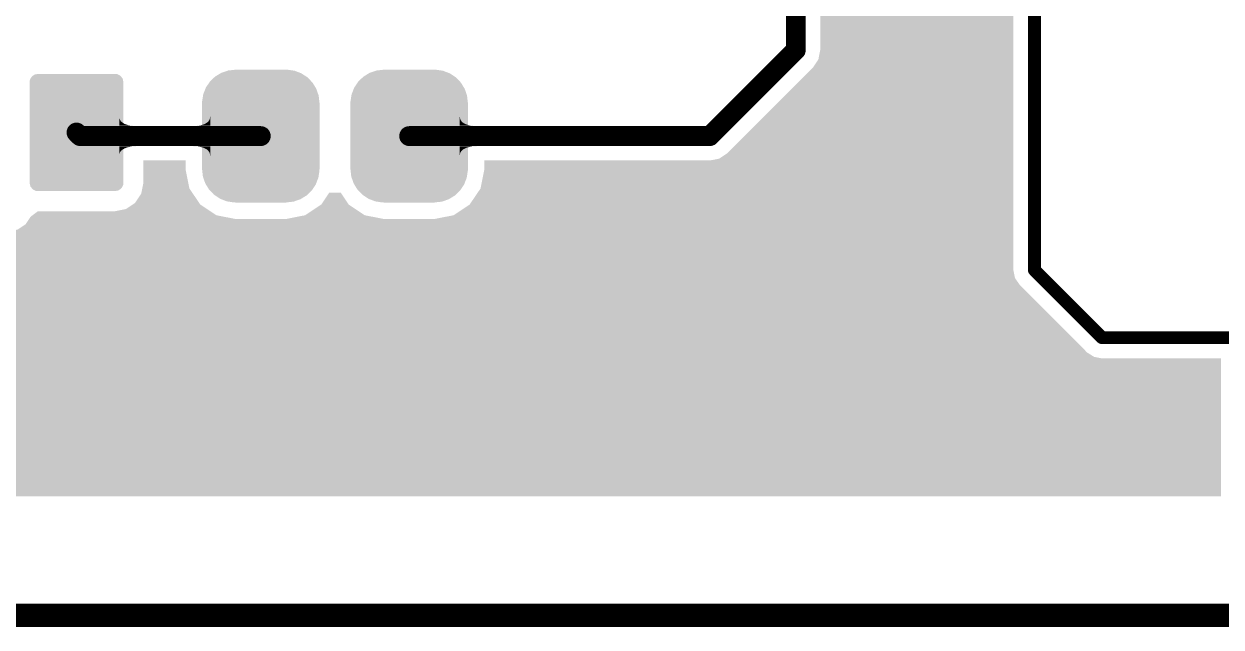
# Model space of a CAD drawing. Extents: x -0.01 to 2.37, y -0.01 to 1.58.
# Drawn here: x 0.641 to 1.245, y -0.006 to 0.298 of the extents above; entities that cross this region are included whole.
import ezdxf

# ---------------------------------------------------------------- set-up
doc = ezdxf.new("R2010")
doc.units = 0
doc.layers.get('0').update_dxf_attribs({"linetype": 'CONTINUOUS'})
for name, color, linetype in [('PCB_KUR_GKO', 10, 'CONTINUOUS'), ('PCB_KUR_GTL', 8, 'CONTINUOUS'), ('PCB_KUR_GTP', 6, 'CONTINUOUS'), ('PCB_KUR_GTS', 1, 'CONTINUOUS')]:
    doc.layers.add(name, color=color, linetype=linetype)

# ---------------------------------------------------------------- blocks, each defined once
blk = doc.blocks.new('CUSTOM_5')
for points in [[(-0.02165, 0.0254), (-0.02152, 0.02613), (0.02165, 0.0254), (0.02142, 0.02613)], [(-0.02165, -0.0254), (-0.02165, 0.0254), (0.02165, -0.0254), (0.02165, 0.0254)], [(-0.02152, 0.02613), (-0.02114, 0.02664), (0.02142, 0.02613), (0.02126, 0.02664)], [(-0.02114, 0.02664), (-0.02074, 0.02716), (0.02126, 0.02664), (0.02057, 0.02716)], [(-0.02074, 0.02716), (-0.0199, 0.02742), (0.02057, 0.02716), (0.02023, 0.02742)], [(-0.0199, 0.02742), (-0.0195, 0.02755), (0.02023, 0.02742), (0.0195, 0.02755)], [(-0.02142, -0.02613), (-0.02165, -0.0254), (0.02152, -0.02613), (0.02165, -0.0254)], [(-0.02126, -0.02664), (-0.02142, -0.02613), (0.02114, -0.02664), (0.02152, -0.02613)], [(-0.02057, -0.02716), (-0.02126, -0.02664), (0.02074, -0.02716), (0.02114, -0.02664)], [(-0.02023, -0.02742), (-0.02057, -0.02716), (0.0199, -0.02742), (0.02074, -0.02716)], [(-0.0195, -0.02755), (-0.02023, -0.02742), (0.0195, -0.02755), (0.0199, -0.02742)]]:
    blk.add_solid(points)
blk = doc.blocks.new('CUSTOM_60')
for points in [[(-0.02358, 0.0236), (-0.02201, 0.02547), (0.02349, 0.0236), (0.02213, 0.02547)], [(-0.02201, 0.02547), (-0.02153, 0.02605), (0.02213, 0.02547), (0.02143, 0.02605)], [(-0.02153, 0.02605), (-0.01951, 0.0275), (0.02143, 0.02605), (0.01967, 0.0275)], [(-0.01951, 0.0275), (-0.01894, 0.02792), (0.01967, 0.0275), (0.0188, 0.02792)], [(-0.01894, 0.02792), (-0.01652, 0.02887), (0.0188, 0.02792), (0.01678, 0.02887)], [(-0.01652, 0.02887), (-0.01597, 0.02909), (0.01678, 0.02887), (0.01566, 0.02909)], [(-0.01597, 0.02909), (-0.01288, 0.02948), (0.01566, 0.02909), (0.01365, 0.02948)], [(-0.01288, 0.02948), (-0.0128, 0.02949), (0.01365, 0.02948), (0.01336, 0.02949)], [(-0.0128, 0.02951), (-0.0128, 0.02955), (0.0128, 0.02951), (0.0128, 0.02955)], [(-0.0128, 0.02949), (-0.0128, 0.02951), (0.01336, 0.02949), (0.0128, 0.02951)], [(-0.02557, 0.01758), (-0.02511, 0.01992), (0.02549, 0.01758), (0.02519, 0.01992)], [(-0.02511, 0.01992), (-0.02495, 0.02071), (0.02519, 0.01992), (0.02487, 0.02071)], [(-0.02495, 0.02071), (-0.02391, 0.02288), (0.02487, 0.02071), (0.02401, 0.02288)], [(-0.02391, 0.02288), (-0.02358, 0.0236), (0.02401, 0.02288), (0.02349, 0.0236)], [(-0.0256, 0.01675), (-0.02557, 0.01758), (0.0256, 0.01675), (0.02549, 0.01758)], [(-0.0256, 0.0167), (-0.0256, 0.01675), (0.0256, 0.0167), (0.0256, 0.01675)], [(-0.0256, -0.0167), (-0.0256, 0.0167), (0.0256, -0.0167), (0.0256, 0.0167)], [(-0.0256, -0.01675), (-0.0256, -0.0167), (0.0256, -0.01675), (0.0256, -0.0167)], [(-0.02549, -0.0176), (-0.0256, -0.01675), (0.02557, -0.0176), (0.0256, -0.01675)], [(-0.02519, -0.01992), (-0.02549, -0.0176), (0.02511, -0.01992), (0.02557, -0.0176)], [(-0.02486, -0.02073), (-0.02519, -0.01992), (0.02495, -0.02073), (0.02511, -0.01992)], [(-0.024, -0.02288), (-0.02486, -0.02073), (0.02392, -0.02288), (0.02495, -0.02073)], [(-0.02347, -0.02361), (-0.024, -0.02288), (0.02358, -0.02361), (0.02392, -0.02288)], [(-0.02212, -0.02546), (-0.02347, -0.02361), (0.02203, -0.02546), (0.02358, -0.02361)], [(-0.02139, -0.02607), (-0.02212, -0.02546), (0.02153, -0.02607), (0.02203, -0.02546)], [(-0.01966, -0.0275), (-0.02139, -0.02607), (0.01955, -0.0275), (0.02153, -0.02607)], [(-0.01872, -0.02794), (-0.01966, -0.0275), (0.01894, -0.02794), (0.01955, -0.0275)], [(-0.01677, -0.02886), (-0.01872, -0.02794), (0.0166, -0.02886), (0.01894, -0.02794)], [(-0.01546, -0.02911), (-0.01677, -0.02886), (0.01597, -0.02911), (0.0166, -0.02886)], [(-0.01363, -0.02946), (-0.01546, -0.02911), (0.01316, -0.02946), (0.01597, -0.02911)], [(-0.0128, -0.02949), (-0.01363, -0.02946), (0.01295, -0.02949), (0.01316, -0.02946)], [(-0.0128, -0.02951), (-0.0128, -0.02949), (0.0128, -0.02951), (0.01295, -0.02949)], [(-0.0128, -0.02955), (-0.0128, -0.02951), (0.0128, -0.02955), (0.0128, -0.02951)]]:
    blk.add_solid(points)
blk = doc.blocks.new('ROUND_7')
at = {"const_width": 0.00325}
blk.add_lwpolyline([(-0.001625, 0, 1), (0.001625, 0, 1)], format="xyb", close=True, dxfattribs=at)
blk = doc.blocks.new('ROUND_8')
at = {"const_width": 0.005}
blk.add_lwpolyline([(-0.0025, 0, 1), (0.0025, 0, 1)], format="xyb", close=True, dxfattribs=at)
blk = doc.blocks.new('CUSTOM_20')
for points in [[(-0.02365, 0.0254), (-0.02352, 0.02643), (0.02365, 0.0254), (0.02342, 0.02643)], [(-0.02364, 0.02508), (-0.02365, 0.0254), (0.02364, 0.02508), (0.02365, 0.0254)], [(-0.0236, 0.02476), (-0.02364, 0.02508), (0.0236, 0.02476), (0.02364, 0.02508)], [(-0.0236, -0.02476), (-0.0236, 0.02476), (0.0236, -0.02476), (0.0236, 0.02476)], [(-0.02352, 0.02643), (-0.02314, 0.02717), (0.02342, 0.02643), (0.02325, 0.02717)], [(-0.02314, 0.02717), (-0.0227, 0.02804), (0.02325, 0.02717), (0.02257, 0.02804)], [(-0.0227, 0.02804), (-0.02198, 0.0286), (0.02257, 0.02804), (0.02214, 0.0286)], [(-0.02198, 0.0286), (-0.02127, 0.02915), (0.02214, 0.0286), (0.02105, 0.02915)], [(-0.02127, 0.02915), (-0.02008, 0.02942), (0.02105, 0.02915), (0.02053, 0.02942)], [(-0.02008, 0.02942), (-0.0195, 0.02955), (0.02053, 0.02942), (0.0195, 0.02955)], [(-0.02365, -0.0254), (-0.02364, -0.02508), (0.02365, -0.0254), (0.02364, -0.02508)], [(-0.02342, -0.02643), (-0.02365, -0.0254), (0.02352, -0.02643), (0.02365, -0.0254)], [(-0.02364, -0.02508), (-0.0236, -0.02476), (0.02364, -0.02508), (0.0236, -0.02476)], [(-0.02325, -0.02717), (-0.02342, -0.02643), (0.02314, -0.02717), (0.02352, -0.02643)], [(-0.02257, -0.02804), (-0.02325, -0.02717), (0.0227, -0.02804), (0.02314, -0.02717)], [(-0.02214, -0.0286), (-0.02257, -0.02804), (0.02198, -0.0286), (0.0227, -0.02804)], [(-0.02105, -0.02915), (-0.02214, -0.0286), (0.02127, -0.02915), (0.02198, -0.0286)], [(-0.02053, -0.02942), (-0.02105, -0.02915), (0.02008, -0.02942), (0.02127, -0.02915)], [(-0.0195, -0.02955), (-0.02053, -0.02942), (0.0195, -0.02955), (0.02008, -0.02942)]]:
    blk.add_solid(points)
blk = doc.blocks.new('CUSTOM_74')
for points in [[(-0.02303, 0.02998), (-0.02033, 0.03162), (0.02296, 0.02998), (0.02048, 0.03162)], [(-0.02033, 0.03162), (-0.0199, 0.03188), (0.02048, 0.03162), (0.0198, 0.03188)], [(-0.0199, 0.03188), (-0.01681, 0.03293), (0.0198, 0.03188), (0.01706, 0.03293)], [(-0.01681, 0.03293), (-0.01644, 0.03306), (0.01706, 0.03293), (0.0162, 0.03306)], [(-0.01644, 0.03306), (-0.0128, 0.03345), (0.0162, 0.03306), (0.01352, 0.03345)], [(-0.0128, 0.03348), (-0.0128, 0.03355), (0.0128, 0.03348), (0.0128, 0.03355)], [(-0.0128, 0.03347), (-0.0128, 0.03348), (0.01344, 0.03347), (0.0128, 0.03348)], [(-0.0128, 0.03345), (-0.0128, 0.03347), (0.01352, 0.03345), (0.01344, 0.03347)], [(-0.02792, 0.02385), (-0.02771, 0.0244), (0.02799, 0.02385), (0.02765, 0.0244)], [(-0.02771, 0.0244), (-0.02599, 0.02697), (0.02765, 0.0244), (0.02608, 0.02697)], [(-0.02599, 0.02697), (-0.02568, 0.02744), (0.02608, 0.02697), (0.02562, 0.02744)], [(-0.02568, 0.02744), (-0.02343, 0.0296), (0.02562, 0.02744), (0.02353, 0.0296)], [(-0.02343, 0.0296), (-0.02303, 0.02998), (0.02353, 0.0296), (0.02296, 0.02998)], [(-0.02959, 0.01737), (-0.02912, 0.02039), (0.02953, 0.01737), (0.02919, 0.02039)], [(-0.02912, 0.02039), (-0.02903, 0.02099), (0.02919, 0.02039), (0.02898, 0.02099)], [(-0.02903, 0.02099), (-0.02792, 0.02385), (0.02898, 0.02099), (0.02799, 0.02385)], [(-0.0296, 0.01675), (-0.02959, 0.01737), (0.0296, 0.01675), (0.02953, 0.01737)], [(-0.0296, 0.0167), (-0.0296, 0.01675), (0.0296, 0.0167), (0.0296, 0.01675)], [(-0.0296, -0.0167), (-0.0296, 0.0167), (0.0296, -0.0167), (0.0296, 0.0167)], [(-0.0296, -0.01675), (-0.0296, -0.0167), (0.0296, -0.01675), (0.0296, -0.0167)], [(-0.02953, -0.01737), (-0.0296, -0.01675), (0.02959, -0.01737), (0.0296, -0.01675)], [(-0.02919, -0.02039), (-0.02953, -0.01737), (0.02912, -0.02039), (0.02959, -0.01737)], [(-0.02898, -0.02099), (-0.02919, -0.02039), (0.02903, -0.02099), (0.02912, -0.02039)], [(-0.02799, -0.02385), (-0.02898, -0.02099), (0.02792, -0.02385), (0.02903, -0.02099)], [(-0.02765, -0.0244), (-0.02799, -0.02385), (0.02771, -0.0244), (0.02792, -0.02385)], [(-0.02608, -0.02697), (-0.02765, -0.0244), (0.026, -0.02697), (0.02771, -0.0244)], [(-0.02562, -0.02745), (-0.02608, -0.02697), (0.02568, -0.02745), (0.026, -0.02697)], [(-0.02353, -0.0296), (-0.02562, -0.02745), (0.02343, -0.0296), (0.02568, -0.02745)], [(-0.02296, -0.02998), (-0.02353, -0.0296), (0.02303, -0.02998), (0.02343, -0.0296)], [(-0.02048, -0.03162), (-0.02296, -0.02998), (0.02034, -0.03162), (0.02303, -0.02998)], [(-0.0198, -0.03188), (-0.02048, -0.03162), (0.0199, -0.03188), (0.02034, -0.03162)], [(-0.01706, -0.03293), (-0.0198, -0.03188), (0.01682, -0.03293), (0.0199, -0.03188)], [(-0.01618, -0.03306), (-0.01706, -0.03293), (0.01644, -0.03306), (0.01682, -0.03293)], [(-0.0135, -0.03346), (-0.01618, -0.03306), (0.0128, -0.03346), (0.01644, -0.03306)], [(-0.01344, -0.03347), (-0.0135, -0.03346), (0.0128, -0.03347), (0.0128, -0.03346)], [(-0.0128, -0.03348), (-0.01344, -0.03347), (0.0128, -0.03348), (0.0128, -0.03347)], [(-0.0128, -0.03355), (-0.0128, -0.03348), (0.0128, -0.03355), (0.0128, -0.03348)]]:
    blk.add_solid(points)

msp = doc.modelspace()

# ---------------------------------------------------------------- linework, layer by layer
at = {"layer": 'PCB_KUR_GKO', "const_width": 0.0118}
msp.add_lwpolyline([(0, 0), (2.3622, 0)], dxfattribs=at)
at = {"layer": 'PCB_KUR_GTL'}
for points, const_width in [([(1.0306, 0.2849), (1.0306, 0.6313)], 0.01), ([(1.1509, 0.1741), (1.1509, 0.6313)], 0.0065), ([(0.9873, 0.2416), (1.0306, 0.2849)], 0.01), ([(0.668, 0.2434), (0.6698, 0.2416)], 0.01), ([(0.6698, 0.2416), (0.7609, 0.2416)], 0.01), ([(0.8357, 0.2416), (0.9873, 0.2416)], 0.01), ([(1.1509, 0.1741), (1.185, 0.14)], 0.0065), ([(1.185, 0.14), (1.342, 0.14)], 0.0065)]:
    msp.add_lwpolyline(points, dxfattribs=dict(at, const_width=const_width))
for points in [[(1.0429, 0.2849), (1.0429, 0.6146), (1.1403, 0.2849), (1.1403, 0.6146)], [(1.042, 0.2802), (1.0429, 0.2849), (1.1403, 0.2802), (1.1403, 0.2849)], [(1.0393, 0.2762), (1.042, 0.2802), (1.1403, 0.2762), (1.1403, 0.2802)], [(0.996, 0.2329), (1.0393, 0.2762), (1.1403, 0.2329), (1.1403, 0.2762)], [(0.68951, 0.2506), (0.68951, 0.25152), (0.6896, 0.2506), (0.68951, 0.25152)], [(0.68951, 0.2498), (0.68951, 0.2506), (0.6899, 0.2498), (0.6896, 0.2506)], [(0.68951, 0.249), (0.68951, 0.2498), (0.6904, 0.249), (0.6899, 0.2498)], [(0.68951, 0.2484), (0.68951, 0.249), (0.6912, 0.2484), (0.6904, 0.249)], [(0.68951, 0.2478), (0.68951, 0.2484), (0.6921, 0.2478), (0.6912, 0.2484)], [(0.68951, 0.2474), (0.68951, 0.2478), (0.6932, 0.2474), (0.6921, 0.2478)], [(0.7318, 0.2474), (0.7329, 0.2478), (0.7354, 0.2474), (0.7354, 0.2478)], [(0.7329, 0.2478), (0.7338, 0.2484), (0.7354, 0.2478), (0.7354, 0.2484)], [(0.7338, 0.2484), (0.7345, 0.249), (0.7354, 0.2484), (0.7354, 0.249)], [(0.7345, 0.249), (0.735, 0.2498), (0.7354, 0.249), (0.7354, 0.2498)], [(0.735, 0.2498), (0.7353, 0.2506), (0.7354, 0.2498), (0.7354, 0.2506)], [(0.7353, 0.2506), (0.7354, 0.25152), (0.7354, 0.2506), (0.7354, 0.25152)], [(0.86121, 0.2506), (0.86121, 0.25152), (0.8613, 0.2506), (0.86121, 0.25152)], [(0.86121, 0.2498), (0.86121, 0.2506), (0.8616, 0.2498), (0.8613, 0.2506)], [(0.86121, 0.249), (0.86121, 0.2498), (0.8621, 0.249), (0.8616, 0.2498)], [(0.86121, 0.2484), (0.86121, 0.249), (0.8628, 0.2484), (0.8621, 0.249)], [(0.86121, 0.2478), (0.86121, 0.2484), (0.8637, 0.2478), (0.8628, 0.2484)], [(0.86121, 0.2474), (0.86121, 0.2478), (0.8648, 0.2474), (0.8637, 0.2478)], [(0.68951, 0.247), (0.68951, 0.2474), (0.6945, 0.247), (0.6932, 0.2474)], [(0.68951, 0.2468), (0.68951, 0.247), (0.696, 0.2468), (0.6945, 0.247)], [(0.68951, 0.2466), (0.68951, 0.2468), (0.6977, 0.2466), (0.696, 0.2468)], [(0.68951, 0.2366), (0.68951, 0.2466), (0.6997, 0.2366), (0.6997, 0.2466)], [(0.68951, 0.2466), (0.68951, 0.2466), (0.6997, 0.2466), (0.6977, 0.2466)], [(0.7253, 0.2366), (0.7253, 0.2466), (0.7354, 0.2366), (0.7354, 0.2466)], [(0.7272, 0.2466), (0.729, 0.2468), (0.7354, 0.2466), (0.7354, 0.2468)], [(0.729, 0.2468), (0.7305, 0.247), (0.7354, 0.2468), (0.7354, 0.247)], [(0.7305, 0.247), (0.7318, 0.2474), (0.7354, 0.247), (0.7354, 0.2474)], [(0.86121, 0.247), (0.86121, 0.2474), (0.8661, 0.247), (0.8648, 0.2474)], [(0.86121, 0.2468), (0.86121, 0.247), (0.8676, 0.2468), (0.8661, 0.247)], [(0.86121, 0.2466), (0.86121, 0.2468), (0.8694, 0.2466), (0.8676, 0.2468)], [(0.86121, 0.2366), (0.86121, 0.2466), (0.8713, 0.2366), (0.8713, 0.2466)], [(0.86121, 0.2466), (0.86121, 0.2466), (0.8713, 0.2466), (0.8694, 0.2466)], [(0.68951, 0.2365), (0.68951, 0.2366), (0.6977, 0.2365), (0.6997, 0.2366)], [(0.68951, 0.2364), (0.68951, 0.2365), (0.696, 0.2364), (0.6977, 0.2365)], [(0.68951, 0.2361), (0.68951, 0.2364), (0.6945, 0.2361), (0.696, 0.2364)], [(0.68951, 0.2358), (0.68951, 0.2361), (0.6932, 0.2358), (0.6945, 0.2361)], [(0.68951, 0.2353), (0.68951, 0.2358), (0.6921, 0.2353), (0.6932, 0.2358)], [(0.7272, 0.2365), (0.7253, 0.2366), (0.7354, 0.2365), (0.7354, 0.2366)], [(0.729, 0.2364), (0.7272, 0.2365), (0.7354, 0.2364), (0.7354, 0.2365)], [(0.7305, 0.2361), (0.729, 0.2364), (0.7354, 0.2361), (0.7354, 0.2364)], [(0.7318, 0.2358), (0.7305, 0.2361), (0.7354, 0.2358), (0.7354, 0.2361)], [(0.7329, 0.2353), (0.7318, 0.2358), (0.7354, 0.2353), (0.7354, 0.2358)], [(0.86121, 0.2365), (0.86121, 0.2366), (0.8694, 0.2365), (0.8713, 0.2366)], [(0.86121, 0.2364), (0.86121, 0.2365), (0.8676, 0.2364), (0.8694, 0.2365)], [(0.86121, 0.2361), (0.86121, 0.2364), (0.8661, 0.2361), (0.8676, 0.2364)], [(0.86121, 0.2358), (0.86121, 0.2361), (0.8648, 0.2358), (0.8661, 0.2361)], [(0.86121, 0.2353), (0.86121, 0.2358), (0.8637, 0.2353), (0.8648, 0.2358)], [(0.68951, 0.2348), (0.68951, 0.2353), (0.6912, 0.2348), (0.6921, 0.2353)], [(0.68951, 0.2341), (0.68951, 0.2348), (0.6904, 0.2341), (0.6912, 0.2348)], [(0.68951, 0.2334), (0.68951, 0.2341), (0.6899, 0.2334), (0.6904, 0.2341)], [(0.68951, 0.2325), (0.68951, 0.2334), (0.6896, 0.2325), (0.6899, 0.2334)], [(0.68951, 0.23167), (0.68951, 0.2325), (0.68951, 0.23167), (0.6896, 0.2325)], [(0.7338, 0.2348), (0.7329, 0.2353), (0.7354, 0.2348), (0.7354, 0.2353)], [(0.7345, 0.2341), (0.7338, 0.2348), (0.7354, 0.2341), (0.7354, 0.2348)], [(0.735, 0.2334), (0.7345, 0.2341), (0.7354, 0.2334), (0.7354, 0.2341)], [(0.7353, 0.2325), (0.735, 0.2334), (0.73539, 0.2325), (0.7354, 0.2334)], [(0.73539, 0.23167), (0.7353, 0.2325), (0.73539, 0.23167), (0.73539, 0.2325)], [(0.86121, 0.2348), (0.86121, 0.2353), (0.8628, 0.2348), (0.8637, 0.2353)], [(0.86121, 0.2341), (0.86121, 0.2348), (0.8621, 0.2341), (0.8628, 0.2348)], [(0.86121, 0.2334), (0.86121, 0.2341), (0.8616, 0.2334), (0.8621, 0.2341)], [(0.86121, 0.2325), (0.86121, 0.2334), (0.8613, 0.2325), (0.8616, 0.2334)], [(0.86121, 0.23167), (0.86121, 0.2325), (0.86121, 0.23167), (0.8613, 0.2325)], [(0.9873, 0.2293), (0.992, 0.2302), (1.1403, 0.2293), (1.1403, 0.2302)], [(0.992, 0.2302), (0.996, 0.2329), (1.1403, 0.2302), (1.1403, 0.2329)], [(0.7017, 0.2248), (0.7017, 0.2293), (0.723, 0.2248), (0.723, 0.2293)], [(0.7017, 0.218), (0.7017, 0.2248), (0.72435, 0.218), (0.723, 0.2248)], [(0.8717, 0.2152), (0.8736, 0.2248), (1.1403, 0.2152), (1.1403, 0.2248)], [(0.8736, 0.2248), (0.8736, 0.2293), (1.1403, 0.2248), (1.1403, 0.2293)], [(0.70114, 0.2152), (0.7017, 0.218), (0.7249, 0.2152), (0.72435, 0.218)], [(0.6975, 0.2079), (0.7006, 0.2125), (0.72986, 0.2079), (0.72673, 0.2125)], [(0.7006, 0.2125), (0.70114, 0.2152), (0.72673, 0.2125), (0.7249, 0.2152)], [(0.7914, 0.2071), (0.7954, 0.2131), (0.8052, 0.2071), (0.8012, 0.2131)], [(0.8662, 0.2071), (0.8717, 0.2152), (1.1403, 0.2071), (1.1403, 0.2152)], [(0.6929, 0.2048), (0.69631, 0.2071), (0.73385, 0.2048), (0.7304, 0.2071)], [(0.69631, 0.2071), (0.6975, 0.2079), (0.7304, 0.2071), (0.72986, 0.2079)], [(0.7833, 0.2017), (0.7914, 0.2071), (0.8133, 0.2017), (0.8052, 0.2071)], [(0.8581, 0.2017), (0.8662, 0.2071), (1.1403, 0.2017), (1.1403, 0.2071)], [(0.6423, 0.1971), (0.6441, 0.1998), (1.1403, 0.1971), (1.1403, 0.1998)], [(0.6441, 0.1998), (0.6449, 0.201), (0.7481, 0.1998), (0.74204, 0.201)], [(0.6449, 0.201), (0.64583, 0.2017), (0.74204, 0.201), (0.7385, 0.2017)], [(0.64583, 0.2017), (0.6485, 0.2037), (0.7385, 0.2017), (0.7355, 0.2037)], [(0.6874, 0.2037), (0.6929, 0.2048), (0.7355, 0.2037), (0.73385, 0.2048)], [(0.7737, 0.1998), (0.7833, 0.2017), (0.8229, 0.1998), (0.8133, 0.2017)], [(0.8485, 0.1998), (0.8581, 0.2017), (1.1403, 0.1998), (1.1403, 0.2017)], [(0.02953, 0.1741), (0.02954, 0.1935), (1.1403, 0.1741), (1.1403, 0.1935)], [(0.6338, 0.1935), (0.6384, 0.1945), (1.1403, 0.1935), (1.1403, 0.1945)], [(0.6384, 0.1945), (0.6423, 0.1971), (1.1403, 0.1945), (1.1403, 0.1971)], [(0.02953, 0.1701), (0.02953, 0.1741), (1.1411, 0.1701), (1.1403, 0.1741)], [(0.02953, 0.1696), (0.02953, 0.1701), (1.14144, 0.1696), (1.1411, 0.1701)], [(0.1123, 0.1683), (0.0984, 0.1696), (1.14232, 0.1683), (1.14144, 0.1696)], [(0.11753, 0.1667), (0.1123, 0.1683), (1.1434, 0.1667), (1.14232, 0.1683)], [(0.1257, 0.1642), (0.11753, 0.1667), (1.14589, 0.1642), (1.1434, 0.1667)], [(0.138, 0.1576), (0.1257, 0.1642), (1.15247, 0.1576), (1.14589, 0.1642)], [(0.1488, 0.1488), (0.138, 0.1576), (1.16125, 0.1488), (1.15247, 0.1576)], [(0.1576, 0.138), (0.1488, 0.1488), (1.17202, 0.138), (1.16125, 0.1488)], [(0.16055, 0.1325), (0.1576, 0.138), (1.1775, 0.1325), (1.17202, 0.138)], [(0.16173, 0.1303), (0.16055, 0.1325), (1.181, 0.1303), (1.1775, 0.1325)], [(0.16216, 0.1295), (0.16173, 0.1303), (1.185, 0.1295), (1.181, 0.1303)], [(0.1642, 0.1257), (0.16216, 0.1295), (1.2449, 0.1257), (1.2449, 0.1295)], [(0.16216, 0.1295), (0.16216, 0.1295), (1.2449, 0.1295), (1.185, 0.1295)], [(0.1683, 0.1123), (0.1642, 0.1257), (1.2449, 0.1123), (1.2449, 0.1257)], [(0.1696, 0.0984), (0.1683, 0.1123), (1.2449, 0.0984), (1.2449, 0.1123)], [(0.1683, 0.0845), (0.1696, 0.0984), (1.2449, 0.0845), (1.2449, 0.0984)], [(0.1642, 0.0712), (0.1683, 0.0845), (1.2449, 0.0712), (1.2449, 0.0845)], [(0.1605, 0.0643), (0.1642, 0.0712), (1.2449, 0.0643), (1.2449, 0.0712)], [(0.1631, 0.06), (0.1605, 0.0643), (1.2449, 0.06), (1.2449, 0.0643)]]:
    msp.add_solid(points, dxfattribs=at)

# ---------------------------------------------------------------- block references
for name, p in [('ROUND_8', (1.0306, 0.2849)), ('CUSTOM_5', (0.668, 0.2434)), ('CUSTOM_60', (0.7609, 0.2416)), ('CUSTOM_60', (0.8357, 0.2416)), ('ROUND_8', (0.668, 0.2434)), ('ROUND_8', (0.6698, 0.2416)), ('ROUND_8', (0.6698, 0.2416)), ('ROUND_8', (0.7609, 0.2416)), ('ROUND_8', (0.8357, 0.2416)), ('ROUND_8', (0.9873, 0.2416)), ('ROUND_8', (0.9873, 0.2416)), ('ROUND_7', (1.1509, 0.1741)), ('ROUND_7', (1.1509, 0.1741)), ('ROUND_7', (1.185, 0.14)), ('ROUND_7', (1.185, 0.14))]:
    msp.add_blockref(name, p, dxfattribs=at)
at = {"layer": 'PCB_KUR_GTP'}
for name, p in [('CUSTOM_5', (0.668, 0.2434)), ('CUSTOM_60', (0.7609, 0.2416)), ('CUSTOM_60', (0.8357, 0.2416))]:
    msp.add_blockref(name, p, dxfattribs=at)
at = {"layer": 'PCB_KUR_GTS'}
for name, p in [('CUSTOM_20', (0.668, 0.2434)), ('CUSTOM_74', (0.7609, 0.2416)), ('CUSTOM_74', (0.8357, 0.2416))]:
    msp.add_blockref(name, p, dxfattribs=at)

doc.saveas('drawing.dxf')
